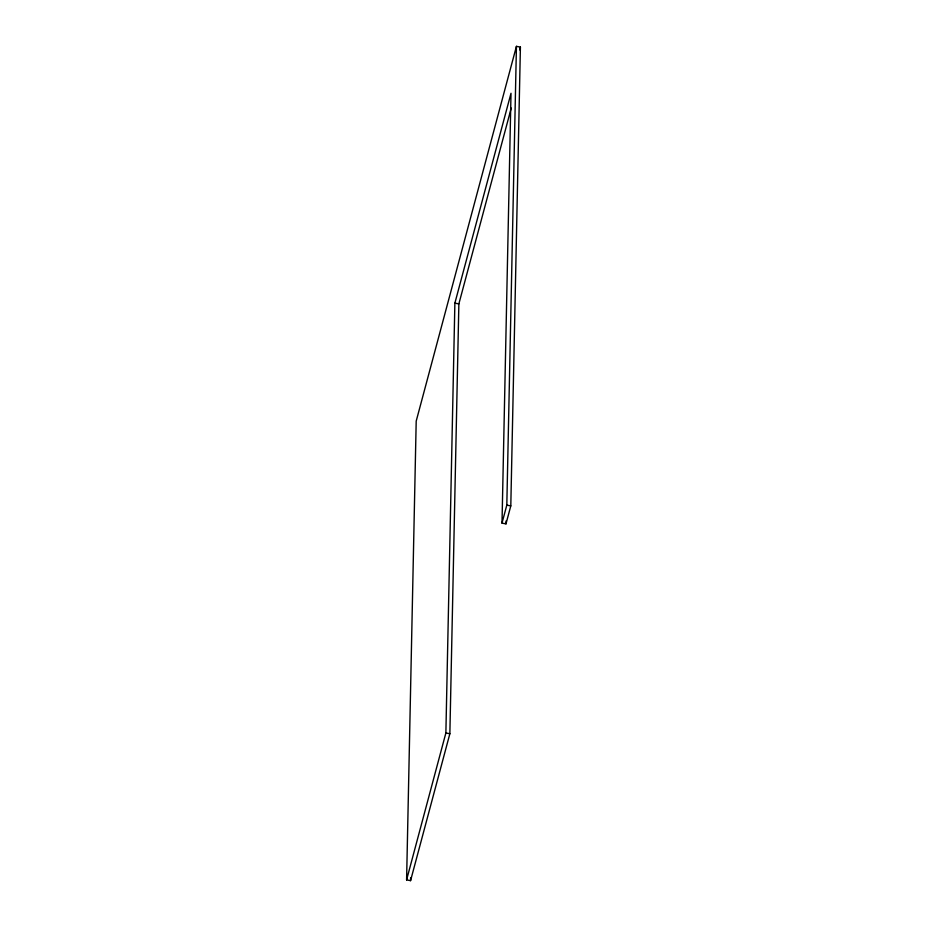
<?xml version="1.0" encoding="UTF-8"?>
<svg xmlns="http://www.w3.org/2000/svg" width="927" height="927" viewBox="0 0 927 927"><rect width="100%" height="100%" fill="white"/><g stroke="black" fill="none" stroke-linecap="round" stroke-linejoin="round"><path stroke-width="1.39" d="M406.594 879.897L416.2 421.113L516.432 46.35L520.406 47.103L510.8 505.887L505.991 523.871L502.005 523.118L511.009 93.268L454.879 303.141L445.875 732.979L406.594 879.897L410.568 880.65L449.862 733.744L458.865 303.894L511.252 108.019M410.568 880.65L410.626 877.753M505.991 523.871L506.049 520.974M502.005 523.118L506.814 505.122L516.432 46.35M519.665 49.907L520.406 47.103M454.879 303.141L458.865 303.894M506.814 505.122L510.8 505.887M445.875 732.979L449.862 733.744"/></g></svg>
